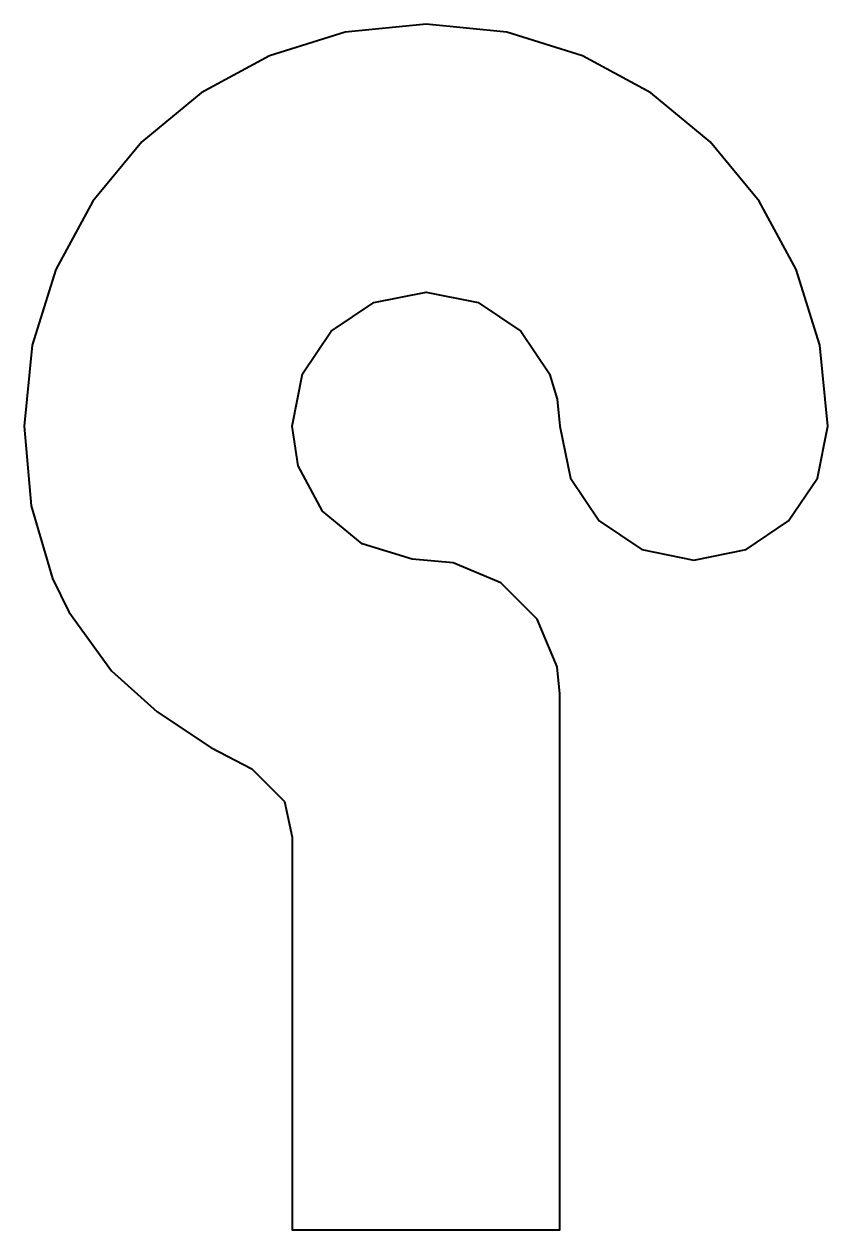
# Model space of a CAD drawing. Header units: inches. Extents: x -15 to 15, y -30 to 15.
import ezdxf

# ---------------------------------------------------------------- set-up
doc = ezdxf.new("R2010")
doc.units = ezdxf.units.IN
doc.header["$MEASUREMENT"] = 0
doc.layers.add('Layer 1', color=7, linetype='Continuous')

msp = doc.modelspace()

# ---------------------------------------------------------------- linework, layer by layer
at = {"layer": 'Layer 1', "color": 179, "lineweight": 40, "true_color": 0x231f20}
msp.add_lwpolyline([(14.695, 3.023), (13.821, 5.839), (12.438, 8.387), (10.607, 10.606), (8.387, 12.438), (5.839, 13.821), (3.023, 14.695), (0, 15), (-3.023, 14.695), (-5.839, 13.821), (-8.387, 12.438), (-10.607, 10.606), (-12.438, 8.387), (-13.821, 5.839), (-14.695, 3.023), (-15, 0), (-14.734, -2.984), (-13.935, -5.693), (-13.335, -6.93), (-11.735, -9.138), (-10.032, -10.671), (-8.028, -11.999), (-6.495, -12.789), (-5.287, -14.008), (-5, -15.346), (-5, -17.877), (-5, -20.227), (-5, -22.693), (-5, -25.107), (-5, -27.517), (-5, -30), (-2.646, -30), (0, -30), (2.528, -30), (5, -30), (5, -27.576), (5, -24.93), (5, -22.049), (5, -19.166), (5, -16.228), (5, -12.7), (5, -10), (5, -10), (4.898, -8.992), (4.146, -7.205), (2.796, -5.854), (1.008, -5.102), (-0.511, -4.974), (-2.383, -4.397), (-3.858, -3.181), (-4.775, -1.487), (-5, 0), (-4.607, 1.946), (-3.535, 3.536), (-1.946, 4.607), (0, 5), (1.946, 4.607), (3.536, 3.536), (4.607, 1.946), (4.898, 1.008), (5, 0), (5, 0), (5.393, -1.946), (6.465, -3.535), (8.054, -4.607), (10, -5), (11.946, -4.607), (13.535, -3.535), (14.607, -1.946), (15, 0), (14.695, 3.023)], dxfattribs=at)

doc.saveas('drawing.dxf')
